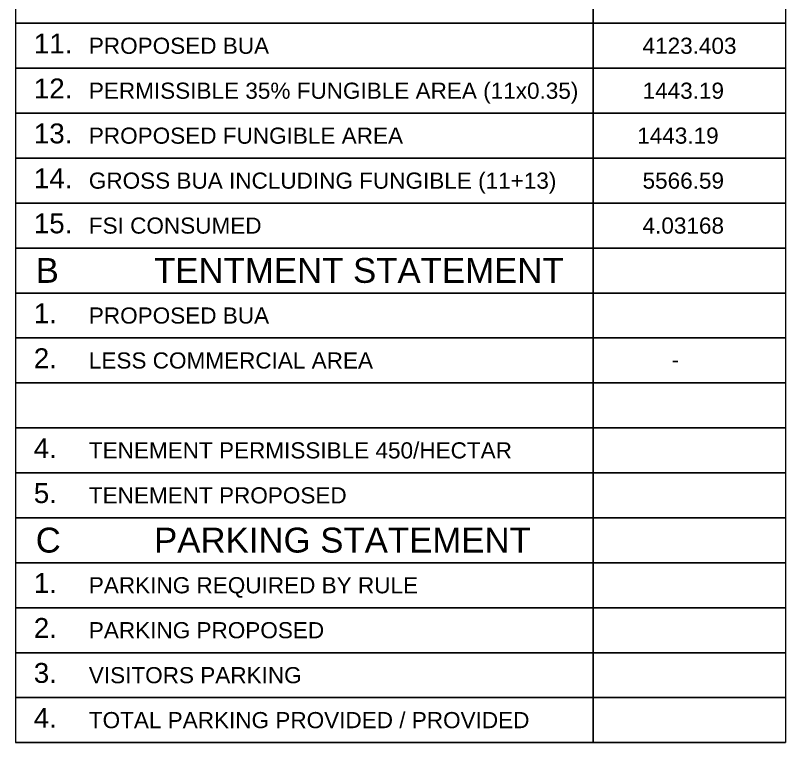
# Model space of a CAD drawing. Header units: metres. Extents: x 15463 to 32022, y 1223 to 33962.
# Drawn here: x 29855.6 to 30087.7, y 4246.6 to 4465.7 of the extents above; entities that cross this region are included whole.
import ezdxf

# ---------------------------------------------------------------- set-up
doc = ezdxf.new("R2010")
doc.units = ezdxf.units.M
doc.header["$LTSCALE"] = 0.1
doc.layers.add('text', color=7, linetype='Continuous', lineweight=5)
doc.styles.get("Standard").update_dxf_attribs({"font": 'arial.ttf'})

msp = doc.modelspace()

# ---------------------------------------------------------------- linework, layer by layer
for p, q in [((30029.7, 4246.64), (30029.7, 4708.96)), ((29855.61, 4463.29), (30087.73, 4463.29)), ((29855.61, 4449.75), (30087.73, 4449.75)), ((29855.61, 4436.21), (30087.73, 4436.21)), ((29855.61, 4422.67), (30087.73, 4422.67)), ((29855.61, 4409.13), (30087.73, 4409.13)), ((29855.61, 4395.59), (30087.73, 4395.59)), ((29855.61, 4382.05), (30087.73, 4382.05)), ((29855.61, 4368.51), (30087.73, 4368.51)), ((29855.61, 4354.97), (30087.73, 4354.97)), ((29855.61, 4341.43), (30087.73, 4341.43)), ((29855.61, 4327.89), (30087.73, 4327.89)), ((29855.61, 4314.34), (30087.73, 4314.34)), ((29855.61, 4300.8), (30087.73, 4300.8)), ((29855.61, 4287.26), (30087.73, 4287.26)), ((29855.61, 4273.72), (30087.73, 4273.72)), ((29855.61, 4260.18), (30087.73, 4260.18)), ((29855.61, 4246.64), (30087.73, 4246.64))]:
    msp.add_line(p, q)
at = {"layer": 'text'}
for p, q in [((29855.61, 4703.16), (29855.61, 4246.64)), ((30087.73, 4703.16), (30087.73, 4246.64))]:
    msp.add_line(p, q, dxfattribs=at)

# ---------------------------------------------------------------- texts
for s, height, p in [('11.', 5.992, (29861.15, 4454.2)), ('PROPOSED BUA', 4.8605, (29877.74, 4454.09)), ('4123.403', 4.861, (30044.63, 4454.09)), ('12.', 5.992, (29861.15, 4440.66)), ('PERMISSIBLE 35%%% FUNGIBLE AREA (11x0.35)', 4.8605, (29877.74, 4440.55)), ('1443.19', 4.861, (30044.63, 4440.55)), ('13.', 5.992, (29861.15, 4427.12)), ('PROPOSED FUNGIBLE AREA', 4.8605, (29877.74, 4427.01)), ('1443.19', 4.861, (30043.01, 4427.02)), ('14.', 5.992, (29861.15, 4413.58)), ('GROSS BUA INCLUDING FUNGIBLE (11+13)', 4.8605, (29877.74, 4413.47)), ('5566.59', 4.861, (30044.63, 4413.47)), ('15.', 5.992, (29861.15, 4400.03)), ('FSI CONSUMED', 4.8605, (29877.74, 4399.93)), ('4.03168', 4.861, (30044.63, 4399.93)), ('B', 7.5, (29861.73, 4385.11)), ('TENTMENT STATEMENT', 7.5036, (29897.4, 4385.11)), ('1.', 5.992, (29861.15, 4372.95)), ('PROPOSED BUA', 4.8605, (29877.74, 4372.84)), ('2.', 5.992, (29861.15, 4359.41)), ('LESS COMMERCIAL AREA', 4.8605, (29877.74, 4359.3)), ('-', 4.86, (30053.37, 4359.52)), ('4.', 5.992, (29861.15, 4332.33)), ('TENEMENT PERMISSIBLE 450/HECTAR', 4.8605, (29877.74, 4332.22)), ('5.', 5.992, (29861.15, 4318.79)), ('TENEMENT PROPOSED ', 4.8605, (29877.74, 4318.68)), ('C', 7.5, (29861.73, 4303.87)), ('PARKING STATEMENT', 7.5036, (29897.4, 4303.87)), ('1.', 5.992, (29861.15, 4291.71)), ('PARKING REQUIRED BY RULE', 4.8605, (29877.74, 4291.6)), ('2.', 5.992, (29861.15, 4278.17)), ('PARKING PROPOSED ', 4.8605, (29877.74, 4278.06)), ('3.', 5.992, (29861.15, 4264.63)), ('VISITORS PARKING', 4.8605, (29877.74, 4264.52)), ('4.', 5.992, (29861.15, 4251.09)), ('TOTAL PARKING PROVIDED / PROVIDED', 4.8605, (29877.74, 4250.98))]:
    msp.add_text(s, height=height).set_placement(p)

doc.saveas('drawing.dxf')
